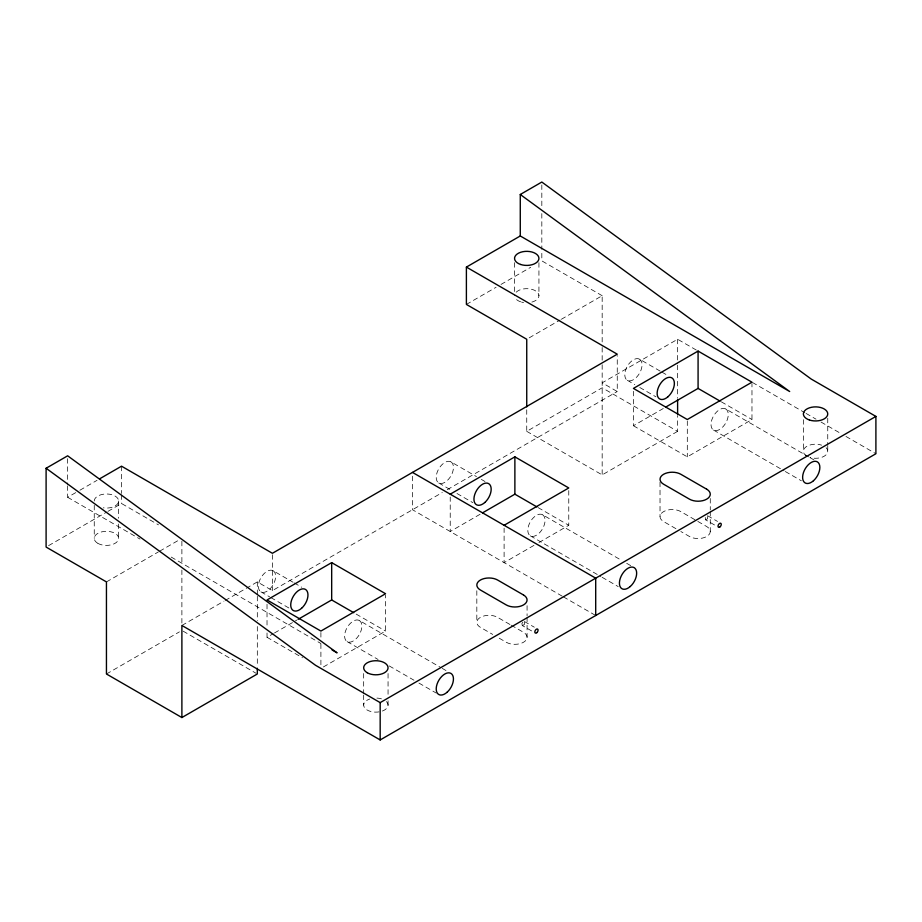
<?xml version="1.0" encoding="UTF-8"?>
<svg xmlns="http://www.w3.org/2000/svg" width="922" height="922" viewBox="0 0 922 922"><rect width="100%" height="100%" fill="white"/><g stroke="black" fill="none" stroke-linecap="round" stroke-linejoin="round"><path stroke-width="0.69" stroke-dasharray="4.61 3.46" d="M521.887 623.664L522.29 625.531L533.112 631.789M705.261 517.496L705.491 519.766L716.313 526.013M522.059 623.272L522.866 622.223M67.652 485.848L67.652 497.292L78.67 490.93M79.903 490.227L97.041 480.327M48.578 545.64L106.698 512.079M107.932 511.376L121.531 503.516L158.48 524.849M466.394 304.421L496.071 287.284M501.015 284.425L530.692 267.288M106.445 581.909L158.388 551.921M159.621 551.206L178.177 540.499M529.205 337.832L560.127 319.98M561.36 319.266L602.17 295.708L602.17 346.061M181.888 625.462L223.931 601.19M225.164 600.476L244.952 589.054M246.197 588.34L257.319 581.909L272.405 590.622L442.283 492.544M696.317 350.06L677.612 339.261L602.17 382.814L617.256 391.527L617.256 355.627M106.445 673.994L179.41 631.87M526.739 409.76L526.739 431.346L602.17 387.793L677.612 431.346L677.612 415.522M447.251 489.674L617.256 391.527M267.023 632.976L267.023 637.286L273.235 633.691M274.479 632.976L296.861 620.057M480.062 514.28L450.224 531.51L450.224 497.05M633.426 391.285L633.426 425.745L663.264 408.515M526.739 431.346L602.17 474.899L677.612 431.346M323.392 666.963L385.569 631.063L385.569 595.163M533.953 545.398L504.103 562.627L504.103 528.168M538.921 542.528L568.77 525.298L568.77 489.398M633.426 425.745L687.305 456.851L751.972 419.522L751.972 383.621M707.566 515.732L717.512 521.426M524.364 621.497L534.311 627.191M705.491 519.766L707.566 518.821L707.773 515.801M522.29 625.531L524.364 624.597L524.572 621.578M602.17 295.708L541.825 260.868L541.825 250.83M752.433 382.457L804.814 412.699M806.058 413.425L816.039 419.176M821.029 422.057L840.979 433.582M845.97 436.463L875.9 453.739M721.35 401.842L751.972 419.522M639.522 359.188A12.193 7.042 -60 0 1 635.661 378.078A12.193 7.042 -60 0 1 625.093 371.981A12.193 7.042 -60 0 1 639.522 359.188L660.659 371.393M661.904 372.108L668.127 375.703M725.741 408.965A12.193 7.042 -60 0 1 721.868 427.854A12.193 7.042 -60 0 1 711.311 421.757A12.193 7.042 -60 0 1 725.741 408.965L808.675 456.851M809.908 457.566L814.864 460.424M627.329 380.302L634.785 384.612M639.764 387.482L655.934 396.817M713.547 430.078L784.103 470.819M785.337 471.534L801.425 480.823M675.918 528.675L663.598 521.564A12.193 7.042 0 0 1 663.598 511.606A12.193 7.042 0 0 1 680.839 511.606L706.701 526.543A12.193 7.042 0 0 1 706.701 536.489A12.193 7.042 0 0 1 689.46 536.489L680.839 531.51M538.148 507.619L568.77 525.298M450.927 461.853A12.193 7.042 -60 0 1 447.066 480.731A12.193 7.042 -60 0 1 436.509 474.634A12.193 7.042 -60 0 1 450.927 461.853L476.478 476.605M481.353 479.405L484.995 481.515M542.528 514.73A12.193 7.042 -60 0 1 538.667 533.619A12.193 7.042 -60 0 1 528.11 527.522A12.193 7.042 -60 0 1 542.528 514.73L621.751 560.472M626.706 563.33L634.129 567.618M438.734 482.967L452.126 490.688M456.989 493.501L472.802 502.64M530.346 535.855L600.902 576.584M602.135 577.299L618.224 586.588M562.178 596.154L412.503 509.739L412.503 475.233M563.377 596.845L595.704 615.504M509.958 624.482L497.638 617.371A12.193 7.042 0 0 0 480.397 617.371A12.193 7.042 0 0 0 480.397 627.329L492.717 634.44M511.191 625.197L523.5 632.308A12.193 7.042 0 0 1 523.5 642.265A12.193 7.042 0 0 1 506.259 642.265L497.638 637.286M356.169 614.098L385.569 631.063M273.119 570.73A12.193 7.042 -60 0 1 269.247 589.619A12.193 7.042 -60 0 1 258.69 583.522A12.193 7.042 -60 0 1 273.119 570.73L293.012 582.22M294.256 582.935L301.713 587.245M359.326 620.506A12.193 7.042 -60 0 1 355.466 639.395A12.193 7.042 -60 0 1 344.909 633.299A12.193 7.042 -60 0 1 359.326 620.506L441.027 667.678M442.272 668.392L445.983 670.536M260.926 591.843L269.627 596.868M270.872 597.594L289.52 608.359M347.133 641.62L378.089 659.484M389.222 665.926L413.978 680.217M418.934 683.075L436.267 693.079M67.652 497.292L139.994 539.059M171.181 557.061L320.856 643.475M267.023 637.286L302.531 657.789M183.121 631.155L256.086 673.279M827.749 418.231L827.749 444.07M827.749 445.51L827.749 451.25M803.362 419.66L803.362 451.25M710.274 498.491L710.274 509.981M710.274 511.41L710.274 531.51M687.305 420.962L687.305 456.851M677.612 339.261L677.612 363.717M677.612 365.158L677.612 398.246M660.025 482.125L660.025 516.585M602.17 347.502L602.17 363.337M602.17 364.766L602.17 474.899M541.825 184.919L541.825 207.842M541.825 213.581L541.825 249.401M538.932 262.678L538.932 295.708M527.073 605.696L527.073 615.746M527.073 617.187L527.073 637.286M514.545 262.678L514.545 295.708M476.824 590.76L476.824 622.35M388.058 673.521L388.058 695.05M388.058 700.801L388.058 705.1M363.671 673.521L363.671 693.621M363.671 695.05L363.671 705.1M320.902 632.504L320.902 638.243M320.902 643.982L320.902 665.523M272.405 554.721L272.405 590.622M267.023 604.267L267.023 627.237M257.319 581.909L257.319 594.863M257.319 596.303L257.319 620.76M257.319 626.511L257.319 666.802M181.888 541.237L181.888 564.252M181.888 570.015L181.888 624.69M121.531 466.186L121.531 493.466M121.531 494.907L121.531 503.516M118.638 501.026L118.638 518.256M118.638 523.996L118.638 538.356M94.251 505.337L94.251 538.356M67.652 458.672L67.652 484.419M94.251 501.026A12.193 7.042 0 0 1 107.517 494.019A12.193 7.042 0 0 1 118.454 502.248A12.193 7.042 0 0 1 103.299 507.826M516.182 292.193A12.193 7.042 0 0 1 536.408 291.421A12.193 7.042 0 0 1 529.896 302.508M523.581 302.508A12.193 7.042 0 0 1 521.587 302.082M520.642 301.805A12.193 7.042 0 0 1 516.182 299.224M826.112 447.735A12.193 7.042 0 0 1 824.545 456.01A12.193 7.042 0 0 1 810.392 457.635M806.934 456.229A12.193 7.042 0 0 1 805.874 446.963A12.193 7.042 0 0 1 821.652 445.153M386.422 701.584A12.193 7.042 0 0 1 381.962 711.196A12.193 7.042 0 0 1 365.308 708.626A12.193 7.042 0 0 1 369.768 699.003M376.925 698.092A12.193 7.042 0 0 1 381.962 699.003M97.824 543.335A12.193 7.042 0 0 0 118.223 540.177A12.193 7.042 0 0 0 103.299 531.556A12.193 7.042 0 0 0 97.824 543.335"/><path stroke-width="1.38" d="M257.319 668.243L257.319 673.994L181.888 717.547L106.445 673.994L106.445 581.909L46.1 547.069L46.1 468.261L67.652 455.814L337.072 652.845L332.081 649.964M520.273 194.496L789.681 391.527L520.273 235.974L520.273 194.496L541.825 182.049L811.245 379.08L875.9 416.41L875.9 453.739L380.175 739.951L181.888 625.462L181.888 717.547M99.495 478.91L121.531 466.186L272.405 553.292L617.256 354.186L466.394 267.092L466.394 304.421L526.739 339.261L526.739 406.89M466.394 267.092L520.273 235.974M331.678 562.627L267.023 599.957L320.902 631.063L385.569 593.733L331.678 562.627L331.678 599.957L298.106 619.342M450.224 494.18L514.879 456.851L568.77 487.957L504.103 525.298M698.081 351.086L633.426 388.416L687.305 419.522L751.972 382.192L698.081 351.086L698.081 388.416L665.753 407.075M482.552 512.851L514.879 494.18L536.927 506.916M46.1 468.261L315.52 665.281L380.175 702.61L875.9 416.41M698.081 388.416L720.128 401.139M412.503 472.41L595.704 578.175L595.704 615.504M331.678 599.957L353.725 612.681M677.612 399.687L677.612 414.082M514.879 456.851L514.879 494.18M380.175 702.61L380.175 739.951M706.701 489.202L680.839 474.277A12.193 7.042 0 0 0 663.598 474.277A12.193 7.042 0 0 0 663.598 484.223L689.46 499.159A12.193 7.042 0 0 0 706.701 499.159A12.193 7.042 0 0 0 706.701 489.202M523.5 594.978L497.638 580.042A12.193 7.042 0 0 0 480.397 580.042A12.193 7.042 0 0 0 480.397 589.999L506.259 604.936A12.193 7.042 0 0 0 523.5 604.936A12.193 7.042 0 0 0 523.5 594.978M367.244 672.749A12.193 7.042 0 0 0 387.643 669.591A12.193 7.042 0 0 0 372.707 660.97A12.193 7.042 0 0 0 367.244 672.749M809.458 420.017A12.193 7.042 0 0 0 827.749 413.92A12.193 7.042 0 0 0 809.458 407.824A12.193 7.042 0 0 0 809.458 420.017M520.642 264.476A12.193 7.042 0 0 0 538.932 258.379A12.193 7.042 0 0 0 520.642 252.282A12.193 7.042 0 0 0 520.642 264.476M536.858 632.63A2.282 1.325 -60 0 0 537.584 629.081A2.282 1.325 -60 0 0 534.875 631.478A2.282 1.325 -60 0 0 536.858 632.63M719.644 527.154A2.282 1.325 -60 0 0 721.039 523.546A2.282 1.325 -60 0 0 718.238 525.171A2.282 1.325 -60 0 0 719.644 527.154M447.066 692.272A12.193 7.042 -60 0 0 450.927 673.394A12.193 7.042 -60 0 0 436.509 686.175A12.193 7.042 -60 0 0 447.066 692.272M301.586 608.278A12.193 7.042 -60 0 0 305.447 589.4A12.193 7.042 -60 0 0 291.018 602.181A12.193 7.042 -60 0 0 301.586 608.278M667.989 396.737A12.193 7.042 -60 0 0 671.85 377.859A12.193 7.042 -60 0 0 657.432 390.64A12.193 7.042 -60 0 0 667.989 396.737M813.469 480.731A12.193 7.042 -60 0 0 817.341 461.853A12.193 7.042 -60 0 0 802.912 474.634A12.193 7.042 -60 0 0 813.469 480.731M484.788 502.513A12.193 7.042 -60 0 0 488.648 483.624A12.193 7.042 -60 0 0 474.231 496.416A12.193 7.042 -60 0 0 484.788 502.513M630.268 586.507A12.193 7.042 -60 0 0 634.129 567.618A12.193 7.042 -60 0 0 619.711 580.411A12.193 7.042 -60 0 0 630.268 586.507"/></g></svg>
